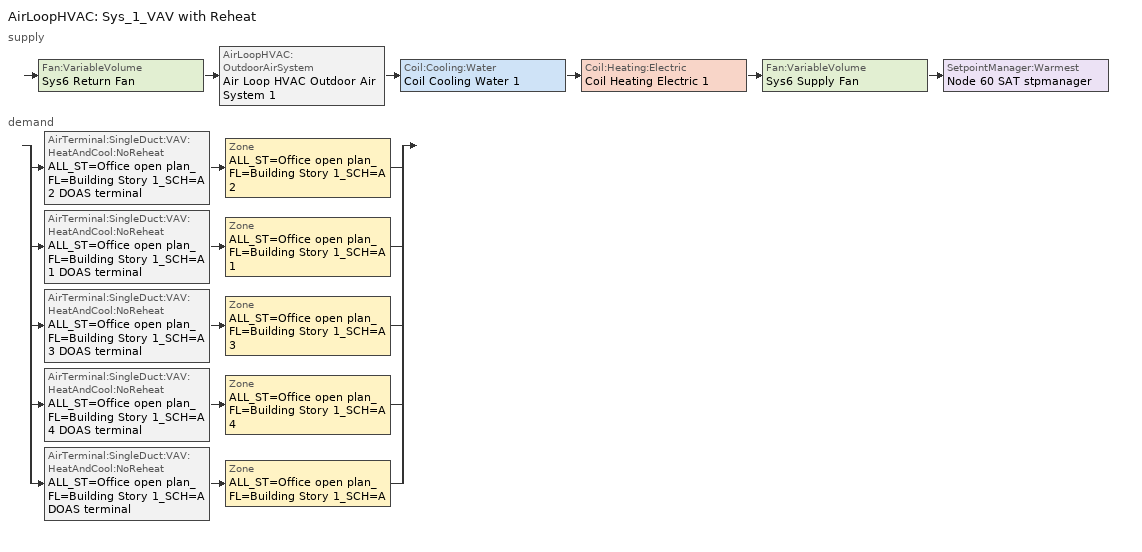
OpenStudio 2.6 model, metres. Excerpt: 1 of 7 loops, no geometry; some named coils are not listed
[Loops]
AirLoopHVAC 'Sys_1_VAV with Reheat'
 supply: Fan:VariableVolume 'Sys6 Return Fan' > AirLoopHVAC:OutdoorAirSystem 'Air Loop HVAC Outdoor Air System 1' > Coil:Cooling:Water 'Coil Cooling Water 1' > Coil:Heating:Electric 'Coil Heating Electric 1' > Fan:VariableVolume 'Sys6 Supply Fan' > SetpointManager:Warmest 'Node 60 SAT stpmanager'
 demand: split
  | AirTerminal:SingleDuct:VAV:HeatAndCool:NoReheat 'ALL_ST=Office open plan_FL=Building Story 1_SCH=A 2 DOAS terminal' > Zone 'ALL_ST=Office open plan_FL=Building Story 1_SCH=A 2'
  | AirTerminal:SingleDuct:VAV:HeatAndCool:NoReheat 'ALL_ST=Office open plan_FL=Building Story 1_SCH=A 1 DOAS terminal' > Zone 'ALL_ST=Office open plan_FL=Building Story 1_SCH=A 1'
  | AirTerminal:SingleDuct:VAV:HeatAndCool:NoReheat 'ALL_ST=Office open plan_FL=Building Story 1_SCH=A 3 DOAS terminal' > Zone 'ALL_ST=Office open plan_FL=Building Story 1_SCH=A 3'
  | AirTerminal:SingleDuct:VAV:HeatAndCool:NoReheat 'ALL_ST=Office open plan_FL=Building Story 1_SCH=A 4 DOAS terminal' > Zone 'ALL_ST=Office open plan_FL=Building Story 1_SCH=A 4'
  | AirTerminal:SingleDuct:VAV:HeatAndCool:NoReheat 'ALL_ST=Office open plan_FL=Building Story 1_SCH=A DOAS terminal' > Zone 'ALL_ST=Office open plan_FL=Building Story 1_SCH=A'
[Sizing:Zone] Zone Cooling Design Supply Air Temperature Input Method=SupplyAirTemperature; Zone Cooling Design Supply Air Temperature {C}=13; Zone Cooling Design Supply Air Temperature Difference {deltaC}=11.11; Zone Heating Design Supply Air Temperature Input Method=SupplyAirTemperature; Zone Heating Design Supply Air Temperature {C}=43; Zone Heating Design Supply Air Temperature Difference {deltaC}=11.11; Zone Cooling Design Supply Air Humidity Ratio {kg-H2O/kg-air}=0.0085; Zone Heating Design Supply Air Humidity Ratio {kg-H2O/kg-air}=0.008; Zone Heating Sizing Factor=1.3; Zone Cooling Sizing Factor=1.1; Cooling Design Air Flow Method=DesignDay; Heating Design Air Flow Method=DesignDay; Account for Dedicated Outdoor Air System=No; Dedicated Outdoor Air System Control Strategy=NeutralSupplyAir; Dedicated Outdoor Air Low Setpoint Temperature for Design {C}=autosize; Dedicated Outdoor Air High Setpoint Temperature for Design {C}=autosize
ALL_ST=Office open plan_FL=Building Story 1_SCH=A; ALL_ST=Office open plan_FL=Building Story 1_SCH=A 1; ALL_ST=Office open plan_FL=Building Story 1_SCH=A 2; ALL_ST=Office open plan_FL=Building Story 1_SCH=A 3; ALL_ST=Office open plan_FL=Building Story 1_SCH=A 4
[Zone equipment]
ALL_ST=Office open plan_FL=Building Story 1_SCH=A: ALL_ST=Office open plan_FL=Building Story 1_SCH=A DOAS terminal, Zone HVAC Baseboard Convective Water 5, Zone HVAC Terminal Unit Variable Refrigerant Flow 15
ALL_ST=Office open plan_FL=Building Story 1_SCH=A 1: ALL_ST=Office open plan_FL=Building Story 1_SCH=A 1 DOAS terminal, Zone HVAC Baseboard Convective Water 2, Zone HVAC Terminal Unit Variable Refrigerant Flow 12
ALL_ST=Office open plan_FL=Building Story 1_SCH=A 2: ALL_ST=Office open plan_FL=Building Story 1_SCH=A 2 DOAS terminal, Zone HVAC Baseboard Convective Water 1, Zone HVAC Terminal Unit Variable Refrigerant Flow 11
ALL_ST=Office open plan_FL=Building Story 1_SCH=A 3: ALL_ST=Office open plan_FL=Building Story 1_SCH=A 3 DOAS terminal, Zone HVAC Baseboard Convective Water 3, Zone HVAC Terminal Unit Variable Refrigerant Flow 13
ALL_ST=Office open plan_FL=Building Story 1_SCH=A 4: ALL_ST=Office open plan_FL=Building Story 1_SCH=A 4 DOAS terminal, Zone HVAC Baseboard Convective Water 4, Zone HVAC Terminal Unit Variable Refrigerant Flow 14
[AirLoopHVAC]
Sys_1_VAV with Reheat: Availability Schedule=Sys_6_VAV with Reheat Occ Sch; Design Supply Air Flow Rate {m3/s}=AutoSize
[Sizing:System]
Sys_1_VAV with Reheat: Type of Load to Size On=VentilationRequirement; Design Outdoor Air Flow Rate {m3/s}=Autosize; Minimum System Air Flow Ratio=0.3; Preheat Design Temperature {C}=7; Preheat Design Humidity Ratio {kg-H2O/kg-Air}=0.008; Precool Design Temperature {C}=12.8; Precool Design Humidity Ratio {kg-H2O/kg-Air}=0.008; Central Cooling Design Supply Air Temperature {C}=13; Central Heating Design Supply Air Temperature {C}=13.1; Sizing Option=NonCoincident; 100% Outdoor Air in Cooling=Yes; 100% Outdoor Air in Heating=Yes; Central Cooling Design Supply Air Humidity Ratio {kg-H2O/kg-Air}=0.0085; Central Heating Design Supply Air Humidity Ratio {kg-H2O/kg-Air}=0.008; Cooling Design Air Flow Method=DesignDay; Cooling Design Air Flow Rate {m3/s}=0; Heating Design Air Flow Method=DesignDay; Heating Design Air Flow Rate {m3/s}=0; System Outdoor Air Method=ZoneSum; Zone Maximum Outdoor Air Fraction=1; Cooling Supply Air Flow Rate Per Floor Area {m3/s-m2}=0.00996765; Cooling Fraction of Autosized Cooling Supply Air Flow Rate=1; Cooling Supply Air Flow Rate Per Unit Cooling Capacity {m3/s-W}=3.94755e-05; Heating Supply Air Flow Rate Per Floor Area {m3/s-m2}=0.00996765; Heating Fraction of Autosized Heating Supply Air Flow Rate=1; Heating Fraction of Autosized Cooling Supply Air Flow Rate=1; Heating Supply Air Flow Rate Per Unit Heating Capacity {m3/s-W}=3.15882e-05; Cooling Design Capacity Method=CoolingDesignCapacity; Cooling Design Capacity {W}=autosize; Cooling Design Capacity Per Floor Area {W/m2}=234.7; Fraction of Autosized Cooling Design Capacity=1; Heating Design Capacity Method=HeatingDesignCapacity; Heating Design Capacity {W}=autosize; Heating Design Capacity Per Floor Area {W/m2}=157; Fraction of Autosized Heating Design Capacity=1; Central Cooling Capacity Control Method=OnOff
[Fan:VariableVolume] Availability Schedule=Always On Discrete; Fan Efficiency=0.82; Maximum Flow Rate {m3/s}=Autosize; Fan Power Minimum Flow Rate Input Method=Fraction; Fan Power Minimum Flow Fraction=0.68; Fan Power Minimum Air Flow Rate {m3/s}=0; Motor In Airstream Fraction=1; Fan Power Coefficient 1=-2.4176; Fan Power Coefficient 2=9.5874; Fan Power Coefficient 3=-11.559; Fan Power Coefficient 4=5.4009; Fan Power Coefficient 5=0
Name | Pressure Rise {Pa} | Motor Efficiency
Sys6 Supply Fan | 1000 | 0.8461
Sys6 Return Fan | 250 | 0.4615
[Coil:Heating:Electric]
Coil Heating Electric 1: Availability Schedule=Always On Discrete
[Controller:OutdoorAir]
Controller Outdoor Air 1: Minimum Outdoor Air Flow Rate {m3/s}=autosize; Maximum Outdoor Air Flow Rate {m3/s}=Autosize; Economizer Control Type=DifferentialEnthalpy; Economizer Control Action Type=ModulateFlow; Lockout Type=NoLockout; Minimum Limit Type=FixedMinimum; Minimum Outdoor Air Schedule=Sys_6_VAV with Reheat Occ Sch; Controller Mechanical Ventilation=Controller Mechanical Ventilation 1; High Humidity Control=No; Heat Recovery Bypass Control Type=BypassWhenOAFlowGreaterThanMinimum
[Controller:MechanicalVentilation]
Controller Mechanical Ventilation 1: Availability Schedule=Always On Discrete; System Outdoor Air Method=ZoneSum
[AirLoopHVAC:OutdoorAirSystem]
Air Loop HVAC Outdoor Air System 1: Controller=Controller Outdoor Air 1
[Fan:OnOff] Availability Schedule=Always On Discrete; Fan Efficiency=0.82; Pressure Rise {Pa}=300; Maximum Flow Rate {m3/s}=autosize; Motor Efficiency=0.8; Motor In Airstream Fraction=1
Name | Fan Power Ratio Function of Speed Ratio Curve | Fan Efficiency Ratio Function of Speed Ratio Curve
Zone HVAC Terminal Unit Variable Refrigerant Flow 11 Fan | Fan On Off Power Curve 11 | Fan On Off Efficiency Curve 11
Zone HVAC Terminal Unit Variable Refrigerant Flow 12 Fan | Fan On Off Power Curve 12 | Fan On Off Efficiency Curve 12
Zone HVAC Terminal Unit Variable Refrigerant Flow 13 Fan | Fan On Off Power Curve 13 | Fan On Off Efficiency Curve 13
Zone HVAC Terminal Unit Variable Refrigerant Flow 14 Fan | Fan On Off Power Curve 14 | Fan On Off Efficiency Curve 14
Zone HVAC Terminal Unit Variable Refrigerant Flow 15 Fan | Fan On Off Power Curve 15 | Fan On Off Efficiency Curve 15
[SetpointManager:Warmest]
Node 60 SAT stpmanager: Control Variable=Temperature; Minimum Setpoint Temperature {C}=12; Maximum Setpoint Temperature {C}=35; Strategy=MaximumTemperature
[AirTerminal:SingleDuct:VAV:HeatAndCool:NoReheat] Availability Schedule=Always On Discrete; Maximum Air Flow Rate {m3/s}=autosize; Zone Minimum Air Flow Fraction=0
ALL_ST=Office open plan_FL=Building Story 1_SCH=A 2 DOAS terminal; ALL_ST=Office open plan_FL=Building Story 1_SCH=A 1 DOAS terminal; ALL_ST=Office open plan_FL=Building Story 1_SCH=A 3 DOAS terminal; ALL_ST=Office open plan_FL=Building Story 1_SCH=A 4 DOAS terminal; ALL_ST=Office open plan_FL=Building Story 1_SCH=A DOAS terminal
[ZoneHVAC:TerminalUnit:VariableRefrigerantFlow] Terminal Unit Availability schedule=Always On Discrete; Supply Air Flow Rate During Cooling Operation {m3/s}=autosize; Supply Air Flow Rate When No Cooling is Needed {m3/s}=autosize; Supply Air Flow Rate During Heating Operation {m3/s}=autosize; Supply Air Flow Rate When No Heating is Needed {m3/s}=autosize; Outdoor Air Flow Rate During Cooling Operation {m3/s}=autosize; Outdoor Air Flow Rate During Heating Operation {m3/s}=autosize; Outdoor Air Flow Rate When No Cooling or Heating is Needed {m3/s}=autosize; Supply Air Fan Operating Mode Schedule=Always On Discrete; Zone Terminal Unit On Parasitic Electric Energy Use {W}=30; Zone Terminal Unit Off Parasitic Electric Energy Use {W}=20; Rated Total Heating Capacity Sizing Ratio {W/W}=1
Name | Supply Air Fan | Cooling Coil | Heating Coil
Zone HVAC Terminal Unit Variable Refrigerant Flow 11 | Zone HVAC Terminal Unit Variable Refrigerant Flow 11 Fan | Zone HVAC Terminal Unit Variable Refrigerant Flow 11 Cooling Coil | Zone HVAC Terminal Unit Variable Refrigerant Flow 11 Heating Coil
Zone HVAC Terminal Unit Variable Refrigerant Flow 12 | Zone HVAC Terminal Unit Variable Refrigerant Flow 12 Fan | Zone HVAC Terminal Unit Variable Refrigerant Flow 12 Cooling Coil | Zone HVAC Terminal Unit Variable Refrigerant Flow 12 Heating Coil
Zone HVAC Terminal Unit Variable Refrigerant Flow 13 | Zone HVAC Terminal Unit Variable Refrigerant Flow 13 Fan | Zone HVAC Terminal Unit Variable Refrigerant Flow 13 Cooling Coil | Zone HVAC Terminal Unit Variable Refrigerant Flow 13 Heating Coil
Zone HVAC Terminal Unit Variable Refrigerant Flow 14 | Zone HVAC Terminal Unit Variable Refrigerant Flow 14 Fan | Zone HVAC Terminal Unit Variable Refrigerant Flow 14 Cooling Coil | Zone HVAC Terminal Unit Variable Refrigerant Flow 14 Heating Coil
Zone HVAC Terminal Unit Variable Refrigerant Flow 15 | Zone HVAC Terminal Unit Variable Refrigerant Flow 15 Fan | Zone HVAC Terminal Unit Variable Refrigerant Flow 15 Cooling Coil | Zone HVAC Terminal Unit Variable Refrigerant Flow 15 Heating Coil
[Coil:Cooling:DX:VariableRefrigerantFlow] Availability Schedule=Always On Discrete; Rated Total Cooling Capacity {W}=autosize; Rated Sensible Heat Ratio=autosize; Rated Air Flow Rate {m3/s}=autosize
Name | Cooling Capacity Ratio Modifier Function of Temperature Curve | Cooling Capacity Modifier Curve Function of Flow Fraction
Zone HVAC Terminal Unit Variable Refrigerant Flow 11 Cooling Coil | VRFTUCoolCapFT 10 | VRFACCoolCapFFF 10
Zone HVAC Terminal Unit Variable Refrigerant Flow 12 Cooling Coil | VRFTUCoolCapFT 11 | VRFACCoolCapFFF 11
Zone HVAC Terminal Unit Variable Refrigerant Flow 13 Cooling Coil | VRFTUCoolCapFT 12 | VRFACCoolCapFFF 12
Zone HVAC Terminal Unit Variable Refrigerant Flow 14 Cooling Coil | VRFTUCoolCapFT 13 | VRFACCoolCapFFF 13
Zone HVAC Terminal Unit Variable Refrigerant Flow 15 Cooling Coil | VRFTUCoolCapFT 14 | VRFACCoolCapFFF 14
[Coil:Heating:DX:VariableRefrigerantFlow] Availability Schedule=Always On Discrete; Rated Total Heating Capacity {W}=autosize; Rated Air Flow Rate {m3/s}=autosize
Name | Heating Capacity Ratio Modifier Function of Temperature Curve | Heating Capacity Modifier Function of Flow Fraction Curve
Zone HVAC Terminal Unit Variable Refrigerant Flow 11 Heating Coil | Coil Heating DX Variable Refrigerant Flow 1 VRFTUHeatCAPFT 10 | Coil Heating DX Variable Refrigerant Flow 1 VRFACCoolCapFFF 10
Zone HVAC Terminal Unit Variable Refrigerant Flow 12 Heating Coil | Coil Heating DX Variable Refrigerant Flow 1 VRFTUHeatCAPFT 11 | Coil Heating DX Variable Refrigerant Flow 1 VRFACCoolCapFFF 11
Zone HVAC Terminal Unit Variable Refrigerant Flow 13 Heating Coil | Coil Heating DX Variable Refrigerant Flow 1 VRFTUHeatCAPFT 12 | Coil Heating DX Variable Refrigerant Flow 1 VRFACCoolCapFFF 12
Zone HVAC Terminal Unit Variable Refrigerant Flow 14 Heating Coil | Coil Heating DX Variable Refrigerant Flow 1 VRFTUHeatCAPFT 13 | Coil Heating DX Variable Refrigerant Flow 1 VRFACCoolCapFFF 13
Zone HVAC Terminal Unit Variable Refrigerant Flow 15 Heating Coil | Coil Heating DX Variable Refrigerant Flow 1 VRFTUHeatCAPFT 14 | Coil Heating DX Variable Refrigerant Flow 1 VRFACCoolCapFFF 14
[Schedule:Ruleset]
Sys_6_VAV with Reheat Occ Sch: Default Day Schedule=Sys_6_VAV with Reheat Occ Sch Default; Summer Design Day Schedule=Sys_6_VAV with Reheat Occ Sch Summer Design Day; Winter Design Day Schedule=Sys_6_VAV with Reheat Occ Sch Winter Design Day
[Schedule:Day]
Sys_6_VAV with Reheat Occ Sch Default; Sys_6_VAV with Reheat Occ Sch Winter Design Day; Sys_6_VAV with Reheat Occ Sch Summer Design Day: 24, 0, 1
Sys_6_VAV with Reheat Occ Sch Monday; Sys_6_VAV with Reheat Occ Sch Tuesday; Sys_6_VAV with Reheat Occ Sch Wednesday; Sys_6_VAV with Reheat Occ Sch Thursday; Sys_6_VAV with Reheat Occ Sch Friday: 8, 0, 0, 19, 0, 1, 24, 0, 0
Sys_6_VAV with Reheat Occ Sch Saturday; Sys_6_VAV with Reheat Occ Sch Sunday: 24, 0, 0
[Schedule:Rule] Schedule Ruleset=Sys_6_VAV with Reheat Occ Sch; Date Specification Type=DateRange; Start Month=1; Start Day=1; End Month=12
Sys_6_VAV with Reheat Occ Sch Monday Rule: Rule Order=6; Day Schedule=Sys_6_VAV with Reheat Occ Sch Monday; Apply Monday=Yes; End Day=25
Sys_6_VAV with Reheat Occ Sch Tuesday Rule: Rule Order=5; Day Schedule=Sys_6_VAV with Reheat Occ Sch Tuesday; End Day=26; Apply Tuesday=Yes
Sys_6_VAV with Reheat Occ Sch Wednesday Rule: Rule Order=4; Day Schedule=Sys_6_VAV with Reheat Occ Sch Wednesday; End Day=27; Apply Wednesday=Yes
Sys_6_VAV with Reheat Occ Sch Thursday Rule: Rule Order=3; Day Schedule=Sys_6_VAV with Reheat Occ Sch Thursday; End Day=28; Apply Thursday=Yes
Sys_6_VAV with Reheat Occ Sch Friday Rule: Rule Order=2; Day Schedule=Sys_6_VAV with Reheat Occ Sch Friday; End Day=29; Apply Friday=Yes
Sys_6_VAV with Reheat Occ Sch Saturday Rule: Rule Order=1; Day Schedule=Sys_6_VAV with Reheat Occ Sch Saturday; End Day=30; Apply Saturday=Yes
Sys_6_VAV with Reheat Occ Sch Sunday Rule: Rule Order=0; Day Schedule=Sys_6_VAV with Reheat Occ Sch Sunday; End Day=31; Apply Sunday=Yes
[Schedule:Constant]
Always On Discrete: Value=1
[Curve:Biquadratic]
Name | Coefficient1 Constant | Coefficient2 x | Coefficient3 x**2 | Coefficient4 y | Coefficient5 y**2 | Coefficient6 x*y | Minimum Value of x | Maximum Value of x | Minimum Value of y | Maximum Value of y | Minimum Curve Output | Maximum Curve Output
VRFTUCoolCapFT 10; VRFTUCoolCapFT 11; VRFTUCoolCapFT 12; VRFTUCoolCapFT 13; VRFTUCoolCapFT 14 | 0.0585884 | 0.0587397 | -0.000210275 | 0.010937 | -0.000121955 | -0.000524662 | 15 | 23.89 | 20 | 43.33 | 0.8083 | 1.2583
Coil Heating DX Variable Refrigerant Flow 1 VRFTUHeatCAPFT 10; Coil Heating DX Variable Refrigerant Flow 1 VRFTUHeatCAPFT 11; Coil Heating DX Variable Refrigerant Flow 1 VRFTUHeatCAPFT 12; Coil Heating DX Variable Refrigerant Flow 1 VRFTUHeatCAPFT 13; Coil Heating DX Variable Refrigerant Flow 1 VRFTUHeatCAPFT 14 | 0.375444 | 0.0668191 | -0.00194171 | 0.0442618 | -0.000400958 | -0.00148198 | 21.11 | 27.22 | -15 | 18.33 | 0.6074 | 1
[Curve:Quadratic] Coefficient1 Constant=0.8; Coefficient2 x=0.2; Coefficient3 x**2=0; Minimum Value of x=0.5; Maximum Value of x=1.5
VRFACCoolCapFFF 10; Coil Heating DX Variable Refrigerant Flow 1 VRFACCoolCapFFF 10; VRFACCoolCapFFF 11; Coil Heating DX Variable Refrigerant Flow 1 VRFACCoolCapFFF 11; VRFACCoolCapFFF 12; Coil Heating DX Variable Refrigerant Flow 1 VRFACCoolCapFFF 12; VRFACCoolCapFFF 13; Coil Heating DX Variable Refrigerant Flow 1 VRFACCoolCapFFF 13; VRFACCoolCapFFF 14; Coil Heating DX Variable Refrigerant Flow 1 VRFACCoolCapFFF 14
[Curve:Cubic] Coefficient1 Constant=1; Coefficient2 x=0; Coefficient3 x**2=0; Coefficient4 x**3=0; Minimum Value of x=0; Maximum Value of x=1
Fan On Off Efficiency Curve 11; Fan On Off Efficiency Curve 12; Fan On Off Efficiency Curve 13; Fan On Off Efficiency Curve 14; Fan On Off Efficiency Curve 15
[Curve:Exponent] Coefficient1 Constant=1; Coefficient2 Constant=0; Coefficient3 Constant=0; Minimum Value of x=0; Maximum Value of x=1
Fan On Off Power Curve 11; Fan On Off Power Curve 12; Fan On Off Power Curve 13; Fan On Off Power Curve 14; Fan On Off Power Curve 15
